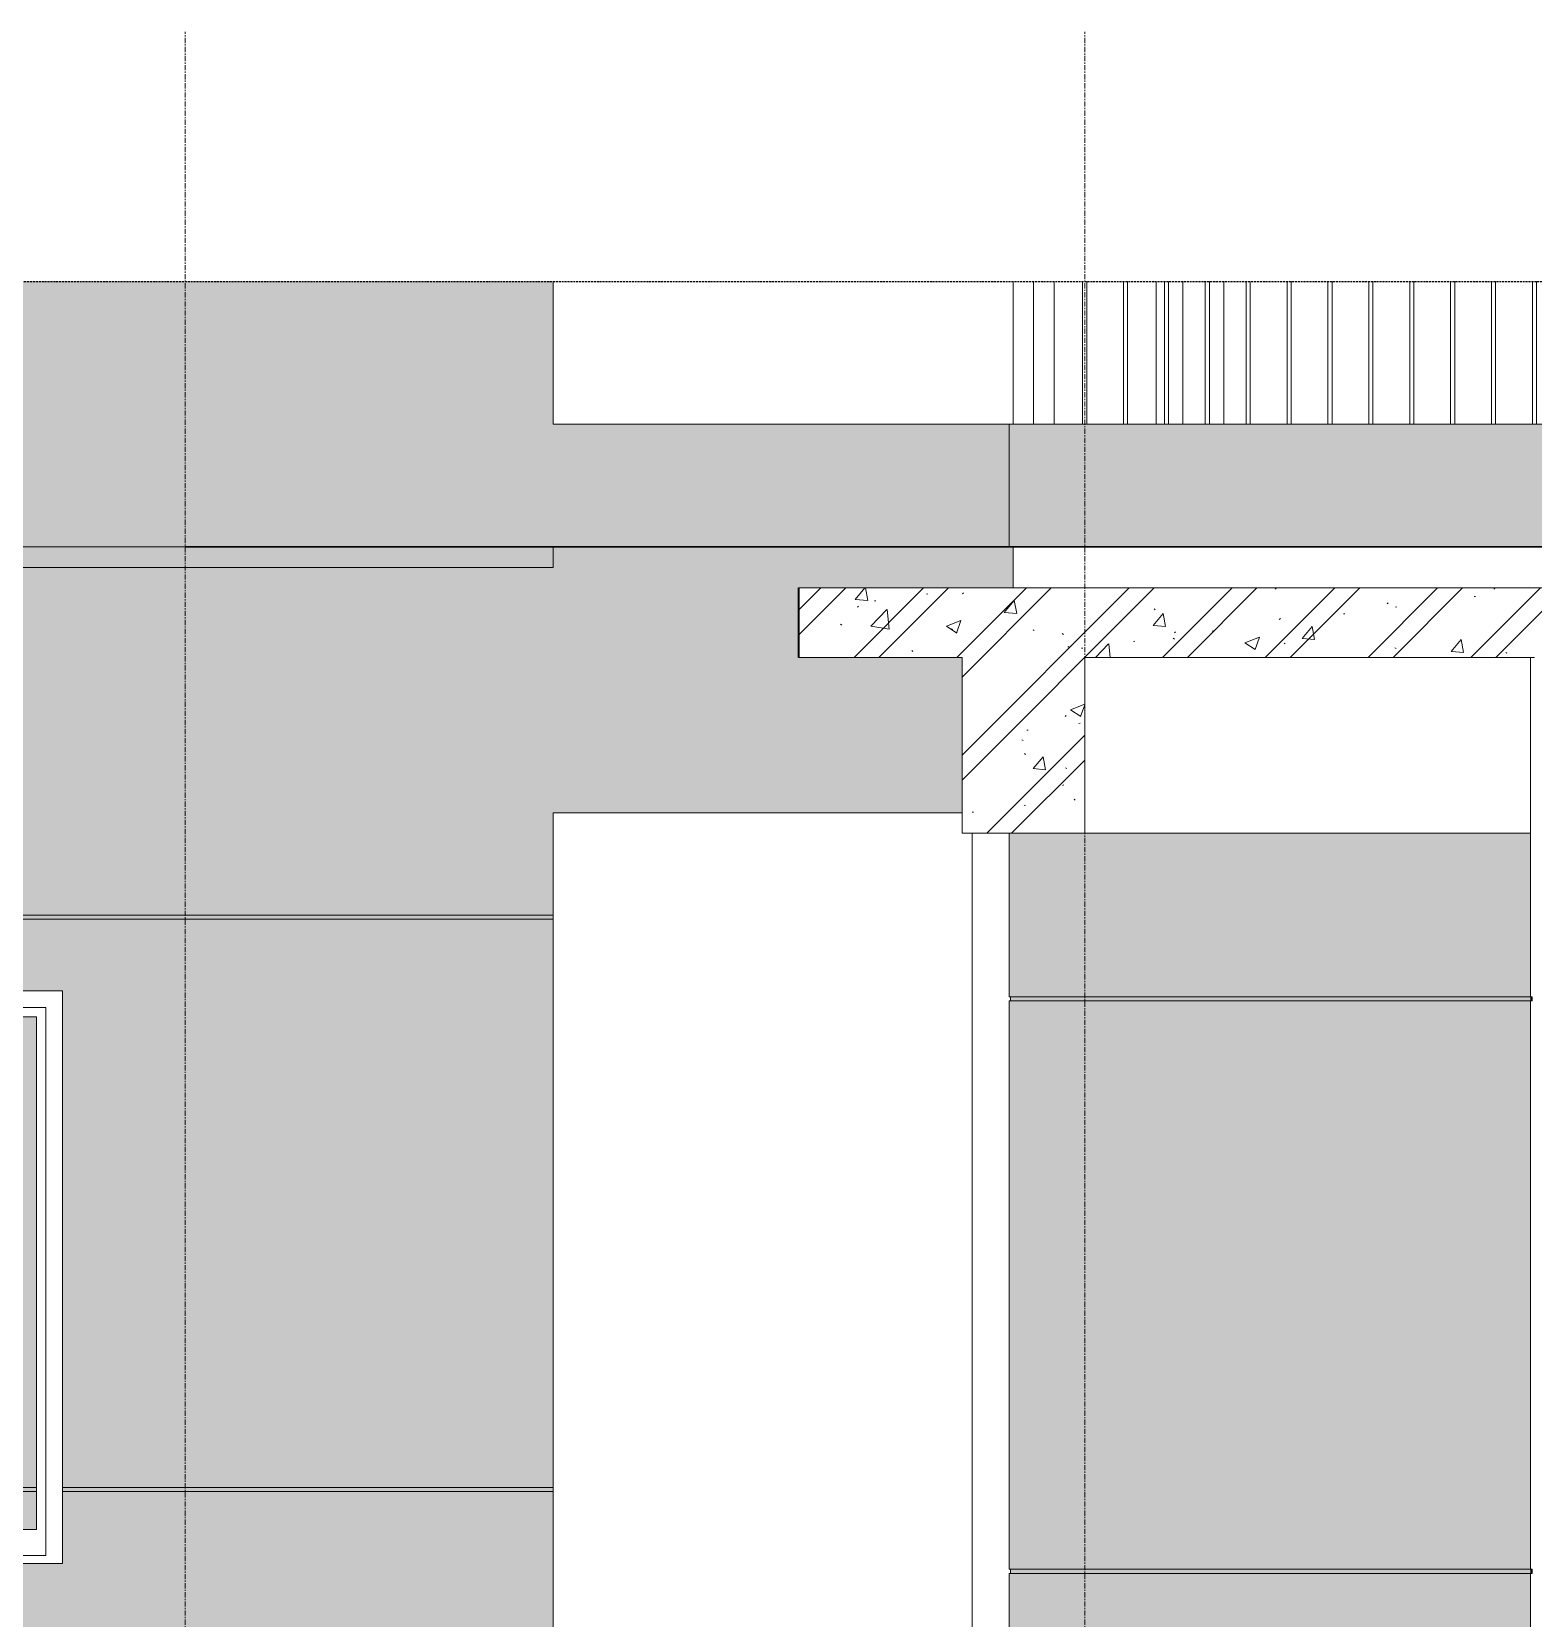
# Model space of a CAD drawing. Header units: millimetres. Extents: x 46644 to 147176, y -1287 to 53383.
# Drawn here: x 85328 to 89000, y 2980 to 6860 of the extents above; entities that cross this region are included whole.
import ezdxf

# ---------------------------------------------------------------- set-up
doc = ezdxf.new("R2010")
doc.units = ezdxf.units.MM
for name, pattern in [('Centre', [31.75, 6.35, -4.7625, 15.875, -4.7625]), ('Grid Line', [22.225, 12.7, -3.175, 3.175, -3.175]), ('Hidden', [7.14375, 4.7625, -2.38125]), ('IMPORT-CENTER _2_', [40.64, 25.4, -5.08, 5.08, -5.08])]:
    doc.linetypes.add(name, pattern=pattern)
for name, color, linetype, lineweight in [('0-3', 130, 'Continuous', 5), ('A-DETL-GENF', 92, 'Continuous', 18), ('A-DETL-GENF-2', 92, 'Hidden', 25), ('A-DETL-GENF-3', 9, 'Continuous', 18), ('A-DETL-THIN', 151, 'Continuous', 18), ('A-DOOR', 31, 'Continuous', 18), ('A-DOOR-FRAM-1', 31, 'Continuous', 18), ('A-FLOR-FNSH-1', 7, 'Continuous', 35), ('A-FLOR-HRAL', 11, 'Continuous', 18), ('A-FLOR-LEVL-2', 51, 'Centre', 9), ('A-FLOR-PATT-2', 253, 'Continuous', 18), ('A-GLAZ', 151, 'Continuous', 18), ('A-WALL', 113, 'Continuous', 18), ('A-WALL-FNSH-1', 250, 'Continuous', 18), ('A-WALL-PATT-4', 254, 'Continuous', 5), ('G-IMPT', 8, 'Continuous', 18), ('G-IMPT-4', 8, 'IMPORT-CENTER _2_', 18), ('M-EQPM', 50, 'Continuous', 18), ('M-EQPM-2', 50, 'Continuous', 25), ('S-BEAM-2', 250, 'Continuous', 18), ('S-COLS-4', 250, 'Continuous', 18), ('S-GRID-1', 1, 'Grid Line', 9)]:
    doc.layers.add(name, color=color, linetype=linetype, lineweight=lineweight)
pattern_1 = [(50, (-54488.13, 15725), (364.368, -31.878), [38.1, -419.1]), (355, (-54488.13, 15725), (-70.486, 382.113), [30.48, -335.28]), (100.451, (-54457.77, 15722.34), (293.885, 350.233), [32.38, -356.18]), (46.184, (-54488.13, 15826.6), (542.158, -84.086), [57.15, -628.65]), (96.636, (-54442.95, 15819.6), (474.805, 494.855), [48.57, -534.27]), (351.184, (-54488.13, 15826.6), (474.81, 494.85), [45.72, -502.92]), (21, (-54437.33, 15801.2), (303.2285, -204.5305), [38.1, -419.1]), (326, (-54437.33, 15801.2), (123.604, 368.376), [30.48, -335.28]), (71.451, (-54412.07, 15784.16), (426.834, 163.843), [32.38, -356.18]), (37.5, (-54488.13, 15725), (6.1766, 169.1102), [3.353, -327.863, 3.353, -337.007, -336.55]), (37.5, (-54488.13, 15725), (6.1766, 169.1102), [-671.576, 3.353, -333.197]), (7.5, (-54488.13, 15725), (133.639, 200.3615), [3.353, -190.703, 3.353, -320.243, -128.27]), (7.5, (-54488.13, 15725), (133.639, 200.3615), [-517.652, 3.353, -124.917]), (327.5, (-54601.42, 15725), (271.1818, -11.4584), [3.353, -123.647, 3.353, -392.887, -525.78]), (327.5, (-54601.42, 15725), (271.1818, -11.4584), [-523.24, 3.353, -522.427]), (317.5, (-54652.22, 15725), (296.2585, 50.853), [3.353, -161.747, 3.353, -259.791, -373.38]), (317.5, (-54652.22, 15725), (296.2585, 50.853), [-428.244, 3.353, -370.027]), (45, (-54488.13, 15725), (-125.7236, 125.7236), []), (45, (-54488.13, 15915.5), (-125.7236, 125.7236), [])]

# ---------------------------------------------------------------- blocks, each defined once
blk = doc.blocks.new('NCV_TKTC_KET CAU_rvt-3-TKCS_SẢNH - BẬC CẤP 1 - MẶT CẮT 1')
at = {"layer": 'A-FLOR-PATT-2'}
h = blk.add_hatch(dxfattribs=at)
h.set_pattern_fill('FP_19', color=256, style=0, pattern_type=2)
h.set_pattern_definition(pattern_1)
h.paths.add_polyline_path([(-53452.6, 5330), (-53452.5, 5330), (-53452.6, 5500)])
h = blk.add_hatch(dxfattribs=at)
h.set_pattern_fill('FP_19', color=256, style=0, pattern_type=2)
h.set_pattern_definition(pattern_1)
h.paths.add_polyline_path([(-53452.6, 5330), (-53452.5, 5330), (-53452.6, 5500)])
at = {"layer": 'A-FLOR-FNSH-1'}
blk.add_line((-53452.6, 5500), (-53452.6, 5330), dxfattribs=at)
at = {"layer": 'S-BEAM-2'}
for p, q in [((-52927.6, 5500), (-52927.6, 5600)), ((-51662.5, 4900), (-52752.6, 4900))]:
    blk.add_line(p, q, dxfattribs=at)
at = {"layer": 'S-COLS-4'}
for p, q in [((-52927.6, 6249.3), (-52927.6, 5900)), ((-52577.6, 5900), (-52577.6, 6249.3)), ((-53027.6, 4900), (-53027.6, 2400))]:
    blk.add_line(p, q, dxfattribs=at)
blk = doc.blocks.new('1_FAMILY RVT - W01-WxH 1400x1400xmm-389822-TKCS_SẢNH - BẬC CẤP 1 - MẶT CẮT 1')
at = {"layer": 'A-DETL-GENF'}
blk.add_hatch(color=256, dxfattribs=at).paths.add_polyline_path([(-56248.1, 3776.5), (-56180.3, 3823.9), (-56248.1, 3871.4), (-56248.1, 3840.9), (-56383.5, 3840.9), (-56383.5, 3807), (-56248.1, 3807)])
for p, q in [((-56248.1, 3871.4), (-56248.1, 3840.9)), ((-56180.3, 3823.9), (-56248.1, 3871.4)), ((-56180.3, 3823.9), (-56248.1, 3871.4)), ((-56248.1, 3871.4), (-56248.1, 3840.9)), ((-56383.5, 3840.9), (-56383.5, 3807)), ((-56383.5, 3840.9), (-56248.1, 3840.9)), ((-56248.1, 3840.9), (-56383.5, 3840.9)), ((-56383.5, 3840.9), (-56383.5, 3807)), ((-56383.5, 3807), (-56248.1, 3807)), ((-56383.5, 3807), (-56248.1, 3807)), ((-56180.3, 3823.9), (-56248.1, 3776.5)), ((-56248.1, 3776.5), (-56180.3, 3823.9)), ((-56248.1, 3807), (-56248.1, 3776.5)), ((-56248.1, 3807), (-56248.1, 3776.5))]:
    blk.add_line(p, q, dxfattribs=at)
at = {"layer": 'A-GLAZ'}
for p, q in [((-55252.6, 4514.4), (-56652.6, 4514.4)), ((-56652.6, 4514.4), (-56652.6, 3114.4)), ((-55252.6, 4514.4), (-55252.6, 3114.4)), ((-56611.6, 4473.5), (-55293.5, 4473.5)), ((-56611.6, 3133.5), (-56611.6, 4473.5)), ((-55974.8, 4473.5), (-55974.8, 3133.5)), ((-55293.5, 3133.5), (-55293.5, 4473.5)), ((-55930.3, 3197), (-55930.3, 4450.9)), ((-55930.3, 4450.9), (-55316.1, 4450.9)), ((-55316.1, 4450.9), (-55316.1, 3197)), ((-55316.1, 3197), (-55930.3, 3197)), ((-55252.6, 3114.4), (-56652.6, 3114.4)), ((-55293.5, 3133.5), (-56611.6, 3133.5))]:
    blk.add_line(p, q, dxfattribs=at)
blk = doc.blocks.new('DEG_02-DEG_03 - DEG_02-2500x2400mm-CỬA ĐI 02 CÁNH TRƯỢT-V44-TKCS_SẢNH - BẬC CẤP 1 - MẶT CẮT 1')
at = {"layer": 'A-DOOR'}
for p, q in [((-52412.6, 6249.3), (-52412.6, 5900)), ((-50192.6, 5900), (-50192.6, 6249.3)), ((-50092.6, 6249.3), (-50092.6, 5900))]:
    blk.add_line(p, q, dxfattribs=at)
at = {"layer": 'A-DOOR-FRAM-1'}
for p, q in [((-52512.6, 5900), (-52512.6, 6249.3)), ((-50092.6, 5900), (-50092.6, 6249.3))]:
    blk.add_line(p, q, dxfattribs=at)
blk = doc.blocks.new('Railing - 10mm-V46-TKCS_SẢNH - BẬC CẤP 1 - MẶT CẮT 1')
at = {"layer": 'A-FLOR-HRAL'}
for p, q in [((-48957.6, 5900), (-48957.6, 6249.3)), ((-48947.6, 5900), (-48947.6, 6249.3))]:
    blk.add_line(p, q, dxfattribs=at)
blk = doc.blocks.new('Railing - 50 x 10mm-V47-TKCS_SẢNH - BẬC CẤP 1 - MẶT CẮT 1')
at = {"layer": 'A-FLOR-HRAL'}
for p, q in [((-49857.6, 5900), (-49857.6, 6249.3)), ((-49847.6, 5900), (-49847.6, 6249.3))]:
    blk.add_line(p, q, dxfattribs=at)
blk = doc.blocks.new('Railing - 50 x 10mm-V48-TKCS_SẢNH - BẬC CẤP 1 - MẶT CẮT 1')
at = {"layer": 'A-FLOR-HRAL'}
for p, q in [((-52877.6, 5900), (-52877.6, 6249.3)), ((-52827.6, 5900), (-52827.6, 6249.3))]:
    blk.add_line(p, q, dxfattribs=at)
blk = doc.blocks.new('Railing - Railing-1236740-TKCS_SẢNH - BẬC CẤP 1 - MẶT CẮT 1')
for name, p in [('Railing - 50 x 10mm-V48-TKCS_SẢNH - BẬC CẤP 1 - MẶT CẮT 1', (0, 0)), ('Railing - 10mm-V46-TKCS_SẢNH - BẬC CẤP 1 - MẶT CẮT 1', (-3800, 0)), ('Railing - 10mm-V46-TKCS_SẢNH - BẬC CẤP 1 - MẶT CẮT 1', (-3700, 0)), ('Railing - 10mm-V46-TKCS_SẢNH - BẬC CẤP 1 - MẶT CẮT 1', (-3600, 0)), ('Railing - 10mm-V46-TKCS_SẢNH - BẬC CẤP 1 - MẶT CẮT 1', (-3500, 0)), ('Railing - 10mm-V46-TKCS_SẢNH - BẬC CẤP 1 - MẶT CẮT 1', (-3400, 0)), ('Railing - 10mm-V46-TKCS_SẢNH - BẬC CẤP 1 - MẶT CẮT 1', (-3300, 0)), ('Railing - 10mm-V46-TKCS_SẢNH - BẬC CẤP 1 - MẶT CẮT 1', (-3200, 0)), ('Railing - 10mm-V46-TKCS_SẢNH - BẬC CẤP 1 - MẶT CẮT 1', (-3100, 0)), ('Railing - 10mm-V46-TKCS_SẢNH - BẬC CẤP 1 - MẶT CẮT 1', (-3000, 0)), ('Railing - 50 x 10mm-V47-TKCS_SẢNH - BẬC CẤP 1 - MẶT CẮT 1', (-2000, 0)), ('Railing - 10mm-V46-TKCS_SẢNH - BẬC CẤP 1 - MẶT CẮT 1', (-2800, 0)), ('Railing - 10mm-V46-TKCS_SẢNH - BẬC CẤP 1 - MẶT CẮT 1', (-2700, 0))]:
    blk.add_blockref(name, p)
blk = doc.blocks.new('TKTC_XREF_251221_MB TANG 2-7 - TKTC_XREF_260130_MB TANG 2-5_dwg_THU NUOC - THU NUOC-444531-TKCS_MB TẦNG 1-4746810-TKCS_SẢNH - BẬC CẤP 1 - MẶT CẮT 1')
at = {"layer": 'G-IMPT'}
for p, q in [((-52003.6, 5600), (-52153.6, 5600)), ((-52153.6, 5600), (-52003.6, 5600)), ((-52028.6, 5600), (-52128.6, 5600)), ((-52128.6, 5600), (-52028.6, 5600)), ((-52033.6, 5600), (-52123.6, 5600)), ((-52123.6, 5600), (-52033.6, 5600)), ((-52123.6, 5600), (-52033.6, 5600)), ((-52033.6, 5600), (-52123.6, 5600)), ((-52110.7, 5600), (-52110.7, 5600)), ((-52110.7, 5600), (-52110.7, 5600)), ((-52110.7, 5600), (-52110.7, 5600)), ((-52110.7, 5600), (-52086.6, 5600)), ((-52086.6, 5600), (-52110.7, 5600)), ((-52046.5, 5600), (-52110.7, 5600)), ((-52110.7, 5600), (-52046.5, 5600)), ((-52046.5, 5600), (-52110.7, 5600)), ((-52110.7, 5600), (-52046.5, 5600)), ((-52098.3, 5600), (-52098.3, 5600)), ((-52098.3, 5600), (-52098.3, 5600)), ((-52058.8, 5600), (-52098.3, 5600)), ((-52098.3, 5600), (-52058.8, 5600)), ((-52058.8, 5600), (-52098.3, 5600)), ((-52098.3, 5600), (-52058.8, 5600)), ((-52088.4, 5600), (-52088.4, 5600)), ((-52088.4, 5600), (-52088.4, 5600)), ((-52068.8, 5600), (-52088.4, 5600)), ((-52088.4, 5600), (-52068.8, 5600)), ((-52068.8, 5600), (-52088.4, 5600)), ((-52088.4, 5600), (-52068.8, 5600)), ((-52046.5, 5600), (-52070.6, 5600)), ((-52070.6, 5600), (-52046.5, 5600)), ((-52068.8, 5600), (-52068.8, 5600)), ((-52068.8, 5600), (-52068.8, 5600)), ((-52058.8, 5600), (-52058.8, 5600)), ((-52058.8, 5600), (-52058.8, 5600)), ((-52046.5, 5600), (-52046.5, 5600)), ((-52046.5, 5600), (-52046.5, 5600)), ((-52046.5, 5600), (-52046.5, 5600))]:
    blk.add_line(p, q, dxfattribs=at)
blk = doc.blocks.new('TKTC_XREF_251221_MB TANG 2-7 - TKTC_XREF_260130_MB TANG 2-5_dwg_$cc-4746798-TKCS_SẢNH - BẬC CẤP 1 - MẶT CẮT 1')
at = {"layer": 'G-IMPT-4'}
for p, q in [((-52753.2, 5600), (-52632.1, 5600)), ((-52693, 5600), (-52692.2, 5600))]:
    blk.add_line(p, q, dxfattribs=at)
at = {"layer": 'M-EQPM'}
for p, q in [((-52692.6, 5600), (-52737.6, 5600)), ((-52737.6, 5600), (-52647.6, 5600)), ((-52647.6, 5600), (-52692.6, 5600)), ((-52692.3, 5600), (-52692.3, 5600))]:
    blk.add_line(p, q, dxfattribs=at)
blk = doc.blocks.new('TKTC_XREF_251221_MB TANG 2-7 - TKTC_XREF_260130_MB TANG 2-5_dwg_CUM U_DN100-4746799-TKCS_SẢNH - BẬC CẤP 1 - MẶT CẮT 1')
at = {"layer": 'G-IMPT'}
for p, q in [((-52739.6, 5600), (-52751.7, 5600)), ((-52751.7, 5600), (-52750.2, 5600)), ((-52747.9, 5600), (-52750.2, 5600)), ((-52750.2, 5600), (-52741.1, 5600)), ((-52742.3, 5600), (-52749.1, 5600)), ((-52748.8, 5600), (-52639.9, 5600)), ((-52743.4, 5600), (-52747.9, 5600)), ((-52746.9, 5600), (-52747.7, 5600)), ((-52743.7, 5600), (-52747.7, 5600)), ((-52744.4, 5600), (-52746.9, 5600)), ((-52744.4, 5600), (-52746.9, 5600)), ((-52744.4, 5600), (-52746.9, 5600)), ((-52743.7, 5600), (-52744.4, 5600)), ((-52741.1, 5600), (-52743.4, 5600)), ((-52742.5, 5600), (-52646.2, 5600)), ((-52742.5, 5600), (-52739.4, 5600)), ((-52741.1, 5600), (-52739.6, 5600)), ((-52739.4, 5600), (-52649.4, 5600)), ((-52646.2, 5600), (-52649.4, 5600)), ((-52637, 5600), (-52649.1, 5600)), ((-52649.1, 5600), (-52647.6, 5600)), ((-52645.3, 5600), (-52647.6, 5600)), ((-52647.6, 5600), (-52638.5, 5600)), ((-52639.6, 5600), (-52646.5, 5600)), ((-52640.8, 5600), (-52645.3, 5600)), ((-52644.3, 5600), (-52645.1, 5600)), ((-52641, 5600), (-52645.1, 5600)), ((-52641.8, 5600), (-52644.3, 5600)), ((-52641.8, 5600), (-52644.3, 5600)), ((-52641.8, 5600), (-52644.3, 5600)), ((-52641, 5600), (-52641.8, 5600)), ((-52638.5, 5600), (-52640.8, 5600)), ((-52638.5, 5600), (-52637, 5600))]:
    blk.add_line(p, q, dxfattribs=at)
blk = doc.blocks.new('TKTC_XREF_251221_MB TANG 2-7 - TKTC_XREF_260130_MB TANG 2-5_dwg_$cc-4746805-TKCS_SẢNH - BẬC CẤP 1 - MẶT CẮT 1')
at = {"layer": 'G-IMPT-4'}
for p, q in [((-53644.2, 5600), (-53491.2, 5600)), ((-53567.7, 5600), (-53567.7, 5600))]:
    blk.add_line(p, q, dxfattribs=at)
at = {"layer": 'M-EQPM'}
for p, q in [((-53567.7, 5600), (-53621.7, 5600)), ((-53621.7, 5600), (-53567.7, 5600)), ((-53567.7, 5600), (-53580.2, 5600)), ((-53580.2, 5600), (-53567.7, 5600)), ((-53567.7, 5600), (-53555.1, 5600)), ((-53555.1, 5600), (-53567.7, 5600)), ((-53510.8, 5600), (-53510.8, 5600))]:
    blk.add_line(p, q, dxfattribs=at)
blk = doc.blocks.new('TKTC_XREF_251221_MB TANG 2-7 - TKTC_XREF_260130_MB TANG 2-5_dwg_CUM U_DN100-V53-TKCS_SẢNH - BẬC CẤP 1 - MẶT CẮT 1')
at = {"layer": 'G-IMPT'}
for p, q in [((-53567.7, 5600), (-53634.8, 5600)), ((-53634.8, 5600), (-53567.7, 5600)), ((-53567.7, 5600), (-53627, 5600)), ((-53627, 5600), (-53567.7, 5600)), ((-53567.7, 5600), (-53567.7, 5600)), ((-53502.8, 5600), (-53567.7, 5600)), ((-53502.8, 5600), (-53567.7, 5600)), ((-53502.8, 5600), (-53567.7, 5600)), ((-53502.8, 5600), (-53567.7, 5600)), ((-53500.9, 5600), (-53502.8, 5600)), ((-53502.8, 5600), (-53500.9, 5600)), ((-53500.9, 5600), (-53502.8, 5600)), ((-53502.8, 5600), (-53500.9, 5600)), ((-53496.1, 5600), (-53500.9, 5600)), ((-53500.9, 5600), (-53496.1, 5600)), ((-53500.9, 5600), (-53496.1, 5600)), ((-53500.9, 5600), (-53496.1, 5600)), ((-53496.1, 5600), (-53500.9, 5600)), ((-53500.9, 5600), (-53496.1, 5600)), ((-53500.9, 5600), (-53496.1, 5600)), ((-53500.9, 5600), (-53496.1, 5600)), ((-53496.1, 5600), (-53496.1, 5600)), ((-53496.1, 5600), (-53496.1, 5600)), ((-53495.2, 5600), (-53489.7, 5600)), ((-53489.7, 5600), (-53495.2, 5600)), ((-53495.2, 5600), (-53489.7, 5600)), ((-53489.7, 5600), (-53495.2, 5600)), ((-53488.8, 5600), (-53489.7, 5600)), ((-53489.7, 5600), (-53488.8, 5600)), ((-53488.8, 5600), (-53489.7, 5600)), ((-53489.7, 5600), (-53488.8, 5600))]:
    blk.add_line(p, q, dxfattribs=at)
blk = doc.blocks.new('TKTC_XREF_251221_MB TANG 2-7 - TKTC_XREF_260130_MB TANG 2-5_dwg_$cc-V54-TKCS_SẢNH - BẬC CẤP 1 - MẶT CẮT 1')
at = {"layer": 'G-IMPT-4'}
for p, q in [((-53908.1, 5600), (-53755.1, 5600)), ((-53831.6, 5600), (-53831.6, 5600))]:
    blk.add_line(p, q, dxfattribs=at)
at = {"layer": 'M-EQPM'}
for p, q in [((-53831.6, 5600), (-53888.4, 5600)), ((-53888.4, 5600), (-53774.7, 5600)), ((-53777.5, 5600), (-53885.6, 5600)), ((-53885.6, 5600), (-53831.6, 5600)), ((-53831.6, 5600), (-53777.5, 5600)), ((-53774.7, 5600), (-53831.6, 5600))]:
    blk.add_line(p, q, dxfattribs=at)
blk = doc.blocks.new('TKTC_XREF_251221_MB TANG 2-7 - TKTC_XREF_260130_MB TANG 2-5_dwg_CUM U_DN100-V55-TKCS_SẢNH - BẬC CẤP 1 - MẶT CẮT 1')
at = {"layer": 'G-IMPT'}
for p, q in [((-53901.3, 5600), (-53903.2, 5600)), ((-53903.2, 5600), (-53887.9, 5600)), ((-53901.3, 5600), (-53898.4, 5600)), ((-53889.8, 5600), (-53901.3, 5600)), ((-53899.8, 5600), (-53891.2, 5600)), ((-53761.9, 5600), (-53899.5, 5600)), ((-53898.4, 5600), (-53892.6, 5600)), ((-53898.1, 5600), (-53897.1, 5600)), ((-53898.1, 5600), (-53893, 5600)), ((-53897.1, 5600), (-53893.9, 5600)), ((-53897.1, 5600), (-53893.9, 5600)), ((-53897.1, 5600), (-53893.9, 5600)), ((-53893.9, 5600), (-53893, 5600)), ((-53892.6, 5600), (-53889.8, 5600)), ((-53769.8, 5600), (-53891.5, 5600)), ((-53891.5, 5600), (-53887.5, 5600)), ((-53887.9, 5600), (-53889.8, 5600)), ((-53773.8, 5600), (-53887.5, 5600)), ((-53769.8, 5600), (-53773.8, 5600)), ((-53771.6, 5600), (-53773.5, 5600)), ((-53773.5, 5600), (-53758.2, 5600)), ((-53771.6, 5600), (-53768.7, 5600)), ((-53760.1, 5600), (-53771.6, 5600)), ((-53770.1, 5600), (-53761.5, 5600)), ((-53768.7, 5600), (-53763, 5600)), ((-53768.4, 5600), (-53767.4, 5600)), ((-53768.4, 5600), (-53763.3, 5600)), ((-53767.4, 5600), (-53764.2, 5600)), ((-53767.4, 5600), (-53764.2, 5600)), ((-53767.4, 5600), (-53764.2, 5600)), ((-53764.2, 5600), (-53763.3, 5600)), ((-53763, 5600), (-53760.1, 5600)), ((-53758.2, 5600), (-53760.1, 5600))]:
    blk.add_line(p, q, dxfattribs=at)
blk = doc.blocks.new('TKTC_XREF_251221_MB TANG 2-7 - TKTC_XREF_251221_MB TANG 2-7-2039446-TKCS_SẢNH - BẬC CẤP 1 - MẶT CẮT 1')
at = {"layer": 'M-EQPM'}
for p, q in [((-53903.3, 5600), (-53903, 5600)), ((-53752.9, 5600), (-53903.3, 5600)), ((-53752.7, 5600), (-53903.1, 5600)), ((-53903.1, 5600), (-53752.7, 5600)), ((-53903, 5600), (-53752.6, 5600)), ((-53752.6, 5600), (-53752.9, 5600)), ((-53653.2, 5600), (-53503.6, 5600)), ((-53503.6, 5600), (-53653.2, 5600)), ((-53652.4, 5600), (-53502.7, 5600)), ((-53502.7, 5600), (-53652.4, 5600)), ((-53503.5, 5600), (-53453.7, 5600)), ((-53453.7, 5600), (-53503.5, 5600)), ((-53502.6, 5600), (-53452.9, 5600)), ((-53452.9, 5600), (-53502.6, 5600)), ((-52754.6, 5600), (-52636.8, 5600)), ((-52635, 5600), (-52754.6, 5600)), ((-52754.6, 5600), (-52636.8, 5600)), ((-52635, 5600), (-52754.6, 5600)), ((-52752.6, 5600), (-52636.8, 5600)), ((-52636.8, 5600), (-52752.6, 5600)), ((-52752.6, 5600), (-52636.8, 5600)), ((-52636.8, 5600), (-52752.6, 5600))]:
    blk.add_line(p, q, dxfattribs=at)
at = {"layer": 'M-EQPM-2'}
for p, q in [((-54952.6, 5600), (-47571.2, 5600)), ((-53452.6, 5600), (-54952.6, 5600)), ((-54652.6, 5600), (-53452.6, 5600)), ((-53452.6, 5600), (-54652.6, 5600)), ((-54652.6, 5600), (-53452.6, 5600)), ((-48852.6, 5600), (-54652.6, 5600))]:
    blk.add_line(p, q, dxfattribs=at)
for name, p in [('TKTC_XREF_251221_MB TANG 2-7 - TKTC_XREF_260130_MB TANG 2-5_dwg_THU NUOC - THU NUOC-444531-TKCS_MB TẦNG 1-4746810-TKCS_SẢNH - BẬC CẤP 1 - MẶT CẮT 1', (-2325, 0)), ('TKTC_XREF_251221_MB TANG 2-7 - TKTC_XREF_260130_MB TANG 2-5_dwg_THU NUOC - THU NUOC-444531-TKCS_MB TẦNG 1-4746810-TKCS_SẢNH - BẬC CẤP 1 - MẶT CẮT 1', (-2200, 0)), ('TKTC_XREF_251221_MB TANG 2-7 - TKTC_XREF_260130_MB TANG 2-5_dwg_THU NUOC - THU NUOC-444531-TKCS_MB TẦNG 1-4746810-TKCS_SẢNH - BẬC CẤP 1 - MẶT CẮT 1', (-2100, 0)), ('TKTC_XREF_251221_MB TANG 2-7 - TKTC_XREF_260130_MB TANG 2-5_dwg_$cc-V54-TKCS_SẢNH - BẬC CẤP 1 - MẶT CẮT 1', (0, 0)), ('TKTC_XREF_251221_MB TANG 2-7 - TKTC_XREF_260130_MB TANG 2-5_dwg_CUM U_DN100-V55-TKCS_SẢNH - BẬC CẤP 1 - MẶT CẮT 1', (0, 0)), ('TKTC_XREF_251221_MB TANG 2-7 - TKTC_XREF_260130_MB TANG 2-5_dwg_$cc-4746805-TKCS_SẢNH - BẬC CẤP 1 - MẶT CẮT 1', (-0.8, 0)), ('TKTC_XREF_251221_MB TANG 2-7 - TKTC_XREF_260130_MB TANG 2-5_dwg_$cc-4746805-TKCS_SẢNH - BẬC CẤP 1 - MẶT CẮT 1', (0, 0)), ('TKTC_XREF_251221_MB TANG 2-7 - TKTC_XREF_260130_MB TANG 2-5_dwg_CUM U_DN100-V53-TKCS_SẢNH - BẬC CẤP 1 - MẶT CẮT 1', (-0.8, 0)), ('TKTC_XREF_251221_MB TANG 2-7 - TKTC_XREF_260130_MB TANG 2-5_dwg_CUM U_DN100-V53-TKCS_SẢNH - BẬC CẤP 1 - MẶT CẮT 1', (0, 0)), ('TKTC_XREF_251221_MB TANG 2-7 - TKTC_XREF_260130_MB TANG 2-5_dwg_THU NUOC - THU NUOC-444531-TKCS_MB TẦNG 1-4746810-TKCS_SẢNH - BẬC CẤP 1 - MẶT CẮT 1', (-950, 0)), ('TKTC_XREF_251221_MB TANG 2-7 - TKTC_XREF_260130_MB TANG 2-5_dwg_THU NUOC - THU NUOC-444531-TKCS_MB TẦNG 1-4746810-TKCS_SẢNH - BẬC CẤP 1 - MẶT CẮT 1', (-949.9, 0)), ('TKTC_XREF_251221_MB TANG 2-7 - TKTC_XREF_260130_MB TANG 2-5_dwg_$cc-4746798-TKCS_SẢNH - BẬC CẤP 1 - MẶT CẮT 1', (0, 0)), ('TKTC_XREF_251221_MB TANG 2-7 - TKTC_XREF_260130_MB TANG 2-5_dwg_$cc-4746798-TKCS_SẢNH - BẬC CẤP 1 - MẶT CẮT 1', (0, 0)), ('TKTC_XREF_251221_MB TANG 2-7 - TKTC_XREF_260130_MB TANG 2-5_dwg_CUM U_DN100-4746799-TKCS_SẢNH - BẬC CẤP 1 - MẶT CẮT 1', (0, 0)), ('TKTC_XREF_251221_MB TANG 2-7 - TKTC_XREF_260130_MB TANG 2-5_dwg_CUM U_DN100-4746799-TKCS_SẢNH - BẬC CẤP 1 - MẶT CẮT 1', (0, 0)), ('TKTC_XREF_251221_MB TANG 2-7 - TKTC_XREF_260130_MB TANG 2-5_dwg_THU NUOC - THU NUOC-444531-TKCS_MB TẦNG 1-4746810-TKCS_SẢNH - BẬC CẤP 1 - MẶT CẮT 1', (0, 0))]:
    blk.add_blockref(name, p)
blk = doc.blocks.new('BORDER VIEW - BORDER VIEW-2194379-TKCS_SẢNH - BẬC CẤP 1 - MẶT CẮT 1')
at = {"layer": 'A-DETL-GENF-2'}
blk.add_line((-61732.6, 6249.3), (-47721.2, 6249.3), dxfattribs=at)

msp = doc.modelspace()

# ---------------------------------------------------------------- hatches: boundary and pattern name
at = {"layer": 'A-DETL-GENF-3'}
h = msp.add_hatch(dxfattribs=at)
h.set_pattern_fill('FP_19', color=256, style=0, pattern_type=2)
h.set_pattern_definition([(50, (86167.63, 15725), (364.368, -31.878), [38.1, -419.1]), (355, (86167.63, 15725), (-70.486, 382.113), [30.48, -335.28]), (100.451, (86198, 15722.34), (293.885, 350.233), [32.38, -356.18]), (46.184, (86167.63, 15826.6), (542.158, -84.086), [57.15, -628.65]), (96.636, (86212.8, 15819.6), (474.805, 494.855), [48.57, -534.27]), (351.184, (86167.63, 15826.6), (474.81, 494.85), [45.72, -502.92]), (21, (86218.43, 15801.2), (303.2285, -204.5305), [38.1, -419.1]), (326, (86218.43, 15801.2), (123.604, 368.376), [30.48, -335.28]), (71.451, (86243.7, 15784.16), (426.834, 163.843), [32.38, -356.18]), (37.5, (86167.63, 15725), (6.1766, 169.1102), [3.353, -327.863, 3.353, -337.007, -336.55]), (37.5, (86167.63, 15725), (6.1766, 169.1102), [-671.576, 3.353, -333.197]), (7.5, (86167.63, 15725), (133.639, 200.3615), [3.353, -190.703, 3.353, -320.243, -128.27]), (7.5, (86167.63, 15725), (133.639, 200.3615), [-517.652, 3.353, -124.917]), (327.5, (86054.35, 15725), (271.1818, -11.4584), [3.353, -123.647, 3.353, -392.887, -525.78]), (327.5, (86054.35, 15725), (271.1818, -11.4584), [-523.24, 3.353, -522.427]), (317.5, (86003.55, 15725), (296.2585, 50.853), [3.353, -161.747, 3.353, -259.791, -373.38]), (317.5, (86003.55, 15725), (296.2585, 50.853), [-428.244, 3.353, -370.027]), (45, (86167.63, 15725), (-125.7236, 125.7236), []), (45, (86167.63, 15915.5), (-125.7236, 125.7236), [])])
h.paths.add_polyline_path([(87743.3, 4900), (87903.2, 4900), (87903.2, 5330), (91803.3, 5330), (91803.3, 5130), (92003.1, 5130), (92003.1, 5530), (91803.3, 5530), (91803.3, 5500), (87203.3, 5500), (87203.3, 5330), (87603.2, 5330), (87603.2, 4900)])
at = {"layer": 'A-WALL-PATT-4'}
for points in [[(85403.2, 5550), (86603.2, 5550), (86603.2, 6249.3), (83013.2, 6249.3), (83013.2, 5550), (85362.3, 5550)], [(87718.2, 5600), (87718.2, 5900), (86603.2, 5900), (86603.2, 5600)], [(89541, 5600), (91793.1, 5600), (91793.1, 5900), (87718.2, 5900), (87718.2, 5600), (88642.1, 5600)], [(87203.1, 4950), (87603.2, 4950), (87603.2, 5330), (87203.1, 5330), (87203.3, 5500), (87728.2, 5500), (87728.2, 5600), (86603.2, 5600), (86603.2, 4950)], [(86603.2, 4690), (86603.2, 4700), (83013.2, 4700), (83013.2, 4690), (85945.5, 4690)], [(87722.2, 4490), (88993.3, 4490), (88993.2, 4500), (87722.2, 4500)], [(88997.3, 4490), (88997.3, 4500), (88993.3, 4500), (88993.3, 4490)], [(88642.1, 3090), (88993.3, 3090), (88993.2, 3100), (87722.2, 3100), (87722.2, 3090), (87743.3, 3090)], [(88997.3, 3090), (88997.2, 3100), (88993.3, 3100), (88993.3, 3090), (88997.2, 3090)]]:
    msp.add_hatch(color=256, dxfattribs=at).paths.add_polyline_path(points)
h = msp.add_hatch(color=256, dxfattribs=at)
h.paths.add_polyline_path([(84933.6, 2200), (85018.1, 2200), (85018.1, 2250.7)])
h.paths.add_polyline_path([(83013.2, 2200), (84836.5, 2200), (86003.1, 2900), (86003.1, 2200), (86603.2, 2200), (86603.2, 3290), (85403.2, 3290), (85403.2, 3114.4), (84003.2, 3114.4), (84003.2, 3290), (83013.2, 3290), (83013.2, 2400)])
h.paths.add_polyline_path([(85038.1, 2200), (85168.1, 2200), (85168.1, 2340.7), (85038.1, 2262.7)])
h.paths.add_polyline_path([(85938.1, 2200), (85983.1, 2200), (85983.1, 2829.7), (85938.1, 2802.7), (85938.1, 2313.5)])
h.paths.add_polyline_path([(85918.1, 2200), (85918.1, 2790.7), (85788.1, 2712.7), (85788.1, 2200)])
h.paths.add_polyline_path([(85188.1, 2200), (85318.1, 2200), (85318.1, 2430.7), (85188.1, 2352.7), (85188.1, 2313.5)])
h.paths.add_polyline_path([(85768.1, 2200), (85768.1, 2700.7), (85638.1, 2622.7), (85638.1, 2200)])
h.paths.add_polyline_path([(85338.1, 2200), (85468.1, 2200), (85468.1, 2520.7), (85338.1, 2442.7), (85338.1, 2313.5)])
h.paths.add_polyline_path([(85488.1, 2200), (85618.1, 2200), (85618.1, 2610.7), (85488.1, 2532.7), (85488.1, 2313.5)])
h.paths.add_polyline_path([(84147.7, 3133.4), (84681, 3133.4), (84681, 3290), (84044.1, 3290), (84044.1, 3133.4)])
h.paths.add_polyline_path([(85339.7, 3197), (85339.7, 3290), (84725.4, 3290), (84725.4, 3197)])
h.paths.add_polyline_path([(83013.2, 3300), (84003.2, 3300), (84003.2, 4514.4), (85403.2, 4514.4), (85403.2, 3300), (86603.2, 3300), (86603.2, 4690), (83013.2, 4690), (83013.2, 4016.7)])
h.paths.add_polyline_path([(84475.4, 3300), (84681, 3300), (84681, 4473.5), (84044.1, 4473.5), (84044.1, 3300), (84407.7, 3300)])
h.paths.add_polyline_path([(85339.7, 3300), (85339.7, 4450.9), (84725.4, 4450.9), (84725.4, 3300)])
h.paths.add_polyline_path([(84407.7, 3776.5), (84407.7, 3807), (84272.2, 3807), (84272.2, 3840.9), (84407.7, 3840.9), (84407.7, 3871.4), (84475.4, 3823.9), (84451.3, 3807)])
h.paths.add_polyline_path([(83013.2, 4700), (86603.2, 4700), (86603.2, 5600), (83013.2, 5600), (83013.2, 4868.3)])
h = msp.add_hatch(color=256, dxfattribs=at)
h.paths.add_polyline_path([(87743.3, 2000), (88993.3, 2000), (88993.3, 3090), (87718.2, 3090), (87718.2, 2000)])
h.paths.add_polyline_path([(87743.3, 3100), (88993.3, 3100), (88993, 4490), (87718.2, 4490), (87718.2, 3100)])
h.paths.add_polyline_path([(88993.3, 4500), (88993.3, 4900), (87718.2, 4900), (87718.2, 4500), (88642.1, 4500)])
h = msp.add_hatch(color=256, dxfattribs=at)
h.paths.add_polyline_path([(86603.2, 3290), (86603.2, 3300), (85403.2, 3300), (85403.2, 3290), (85945.5, 3290)])
h.paths.add_polyline_path([(83013.2, 3290), (84003.2, 3290), (84003.2, 3300), (83013.2, 3300)])
h.paths.add_polyline_path([(84044.1, 3290), (84681, 3290), (84681, 3300), (84044.1, 3300)])
h.paths.add_polyline_path([(85339.7, 3290), (85339.7, 3300), (84725.4, 3300), (84725.4, 3290)])

# ---------------------------------------------------------------- linework, layer by layer
at = {"layer": 'A-DETL-THIN'}
for p, q in [((87203.3, 5500), (87203.3, 5330)), ((91803.3, 5500), (87203.3, 5500)), ((87203.3, 5330), (87603.2, 5330)), ((87603.2, 5330), (87603.2, 4900)), ((87903.2, 4900), (87903.2, 5330)), ((87903.2, 5330), (89003.3, 5330)), ((87603.2, 4900), (87903.2, 4900))]:
    msp.add_line(p, q, dxfattribs=at)
at = {"layer": 'A-FLOR-LEVL-2'}
msp.add_line((78096.7, 5600), (93759.4, 5600), dxfattribs=at)
at = {"layer": 'A-WALL'}
for p, q in [((86603.2, 5900), (86603.2, 6249.3)), ((91793.1, 5900), (86603.2, 5900)), ((87718.2, 5900), (87718.2, 5600)), ((86603.2, 5600), (79518.3, 5600)), ((86603.2, 5550), (86603.2, 5600)), ((86603.2, 5600), (91793.1, 5600)), ((87718.2, 5600), (86603.2, 5600)), ((79518.2, 5550), (86603.2, 5550)), ((86603.2, 2400), (86603.2, 4950)), ((86603.2, 4950), (87603.2, 4950)), ((87718.2, 4900), (87718.2, 4500)), ((82803.2, 4700), (86603.2, 4700)), ((86603.2, 4690), (82803.2, 4690)), ((87718.2, 4500), (88993.3, 4500)), ((88993.3, 4490), (87718.2, 4490)), ((87718.2, 4490), (87718.2, 3100)), ((87722.2, 4500), (87722.2, 4490)), ((84725.4, 3300), (85339.7, 3300)), ((85403.2, 3300), (86603.2, 3300)), ((85339.7, 3290), (84725.4, 3290)), ((86603.2, 3290), (85403.2, 3290)), ((87718.2, 3100), (88993.3, 3100)), ((88993.3, 3090), (87718.2, 3090)), ((87718.2, 3090), (87718.2, 2000)), ((87722.2, 3100), (87722.2, 3090))]:
    msp.add_line(p, q, dxfattribs=at)
at = {"layer": 'A-WALL-FNSH-1'}
for p, q in [((88993.3, 5330), (88993.3, 4500)), ((88993.3, 4500), (88997.3, 4500)), ((88997.3, 4490), (88993.3, 4490)), ((88993.3, 4490), (88993.3, 3100)), ((88997.3, 4500), (88997.3, 4490)), ((88993.3, 3100), (88997.3, 3100)), ((88997.3, 3090), (88993.3, 3090)), ((88993.3, 3090), (88993.3, 2000)), ((88997.3, 3100), (88997.3, 3090))]:
    msp.add_line(p, q, dxfattribs=at)
at = {"layer": 'S-GRID-1'}
for p, q in [((85703.2, 5610.1), (85703.2, 6860.1)), ((87903.2, 5610.1), (87903.2, 6860.1)), ((85703.2, 541.8), (85703.2, 5610.1)), ((87903.2, 541.8), (87903.2, 5610.1))]:
    msp.add_line(p, q, dxfattribs=at)

# ---------------------------------------------------------------- block references
at = {"layer": '0-3'}
msp.add_blockref('NCV_TKTC_KET CAU_rvt-3-TKCS_SẢNH - BẬC CẤP 1 - MẶT CẮT 1', (140655.8, 0), dxfattribs=at)
at = {"layer": 'A-DETL-GENF'}
msp.add_blockref('BORDER VIEW - BORDER VIEW-2194379-TKCS_SẢNH - BẬC CẤP 1 - MẶT CẮT 1', (140655.8, 0), dxfattribs=at)
at = {"layer": 'A-DOOR'}
msp.add_blockref('DEG_02-DEG_03 - DEG_02-2500x2400mm-CỬA ĐI 02 CÁNH TRƯỢT-V44-TKCS_SẢNH - BẬC CẤP 1 - MẶT CẮT 1', (140655.8, 0), dxfattribs=at)
at = {"layer": 'A-FLOR-HRAL'}
msp.add_blockref('Railing - Railing-1236740-TKCS_SẢNH - BẬC CẤP 1 - MẶT CẮT 1', (140655.8, 0), dxfattribs=at)
at = {"layer": 'A-GLAZ'}
msp.add_blockref('1_FAMILY RVT - W01-WxH 1400x1400xmm-389822-TKCS_SẢNH - BẬC CẤP 1 - MẶT CẮT 1', (140655.8, 0), dxfattribs=at)
at = {"layer": 'M-EQPM'}
msp.add_blockref('TKTC_XREF_251221_MB TANG 2-7 - TKTC_XREF_251221_MB TANG 2-7-2039446-TKCS_SẢNH - BẬC CẤP 1 - MẶT CẮT 1', (140655.8, 0), dxfattribs=at)

doc.saveas('drawing.dxf')
